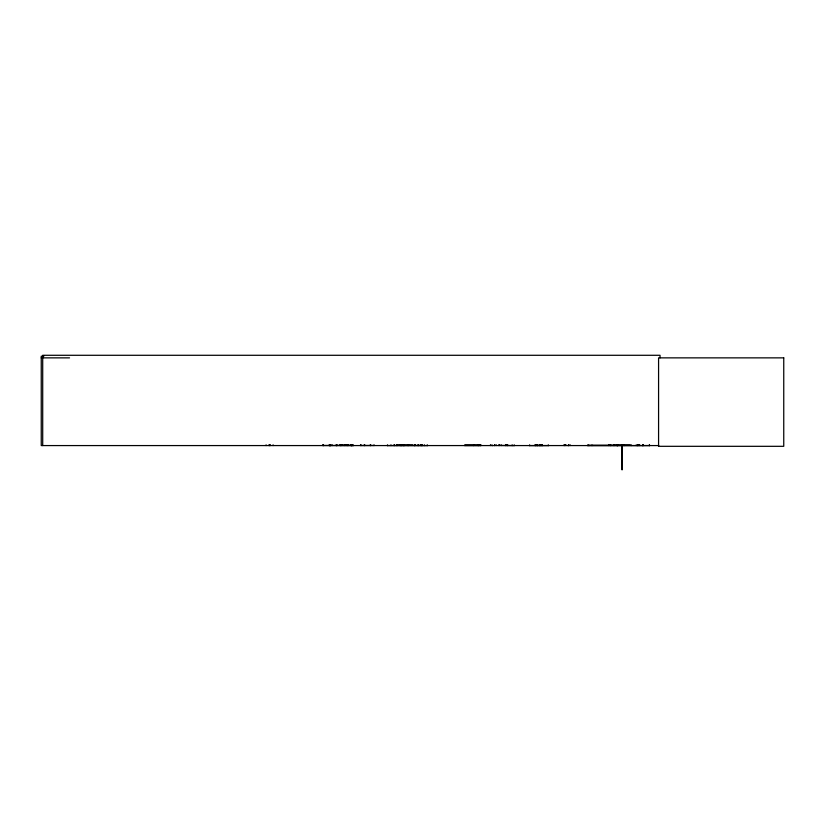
<?xml version="1.0" encoding="UTF-8"?>
<svg xmlns="http://www.w3.org/2000/svg" width="825" height="825" viewBox="0 0 825 825"><rect width="100%" height="100%" fill="white"/><g stroke="black" fill="none" stroke-linecap="round" stroke-linejoin="round"><path stroke-width="1.24" d="M322.823 445.459L353.533 445.521L353.028 444.995L352.512 445.51L353.533 445.521M499.053 445.397L514.357 445.572M387.338 445.572L387.502 444.902L387.523 445.572M374.014 445.459L360.762 445.49M341.89 445.459L341.921 444.902M347.696 445.459L347.727 444.902L347.81 445.572M351.285 445.541L351.337 444.902L351.285 445.541L351.77 444.995L352.275 445.521L351.347 445.572M420.884 445.397L420.791 444.902M494.474 445.459L494.588 444.902M587.544 445.51L587.916 444.995L588.277 445.521L587.617 445.572L649.688 445.572M588.875 445.252L589.081 445.552M592.628 445.252L592.824 445.552M613.862 445.51L614.233 444.995L614.604 445.521L613.326 444.995L613.068 445.541M617.42 445.552L616.729 445.541L617.079 444.995L617.729 445.541M617.616 445.51L618.028 445.252M338.9 445.252L353.09 445.252M529.578 445.49L529.64 444.902L529.691 445.572M591.618 445.252L591.412 445.541M494.01 445.49L494.412 445.49M568.456 445.459L567.755 445.552M344.108 445.252L344.675 445.521L344.169 444.995L343.819 445.541M346.49 445.252L347.057 445.521L346.562 444.995L344.953 445.541L345.438 444.995L346.201 445.541M347.748 445.252L348.325 445.521L347.82 444.995L347.459 445.541M43.828 356.204L41.25 356.204L41.25 445.572L658.742 445.572M41.25 357.864L69.547 357.864M613.872 445.211L630.455 445.211L587.864 445.252M387.338 445.552L427.762 445.572M464.506 445.562L481.088 445.562M492.752 445.572L492.04 445.459M565.816 444.902L566.311 445.479M621.813 455.348L622.359 455.348M403.085 445.479L402.992 444.902L402.909 445.572M535.219 445.459L535.198 444.902M415.088 445.459L415.068 444.902M639.623 445.397L639.705 444.902M610.387 445.397L610.469 444.902M660.031 357.864L660.031 355.286L42.704 355.286L42.704 445.572M649.512 444.84L649.512 445.572M649.327 444.84L649.327 445.572M643.108 444.654L643.108 445.572M643.026 444.654L643.026 445.572M642.768 444.84L642.768 445.572M642.644 444.654L642.634 445.572M639.53 444.84L639.612 445.572M638.096 444.654L638.096 445.572M637.931 444.654L637.797 445.572M637.529 444.654L637.529 445.572M636.24 444.84L636.24 445.572M631.228 444.84L631.228 445.572M624.154 444.84L624.154 445.572M622.359 445.077L622.359 469.714L621.813 469.714L621.813 445.077M617.75 444.654L617.75 445.572M617.286 444.654L617.286 445.572M610.892 444.84L610.892 445.572M610.376 444.84L610.294 445.572M608.86 444.654L608.86 445.572M570.013 444.654L570.003 445.572M568.58 444.84L568.58 445.572M568.487 444.84L568.487 445.572M565.63 444.84L565.723 445.572M548.738 445.572L529.238 445.572M548.295 444.84L548.295 445.572M542.314 444.654L542.314 445.572M541.953 444.654L541.953 445.572M541.819 444.84L541.819 445.572M540.767 444.654L540.767 445.572M540.22 444.84L540.22 445.572M539.333 444.84L539.333 445.572M539.251 444.84L539.251 445.572M537.766 444.84L537.766 445.572M537.312 444.654L537.312 445.572M537.085 444.654L537.085 445.572M536.033 444.654L536.033 445.572M535.673 444.654L535.673 445.572M535.116 444.84L535.116 445.572M514.243 444.84L514.243 445.572M512.17 444.84L512.17 445.572M507.695 444.654L507.695 445.572M507.241 444.654L507.241 445.572M506.076 444.654L506.076 445.572M505.622 444.654L505.622 445.572M501.146 444.84L501.26 445.572M499.063 444.84L499.063 445.572M499.053 444.902L498.95 445.572M496.114 444.654L496.114 445.572M494.68 444.84L494.598 445.572M491.927 444.84L492.009 445.572M490.493 444.654L490.493 445.572M480.305 444.84L480.305 445.572M478.335 444.654L478.335 445.572M478.108 444.654L478.108 445.572M473.602 444.84L473.602 445.572M427.278 444.84L427.278 445.572M424.328 444.84L424.328 445.572M422.4 444.654L422.41 445.572M421.482 444.654L421.482 445.572M421.142 444.654L421.142 445.572M420.977 444.84L420.884 445.572M418.78 444.654L418.78 445.572M418.45 444.654L418.553 445.572M417.285 444.84L417.285 445.572M415.006 444.84L415.006 445.572M414.707 444.654L414.707 445.572M414.356 444.654L414.356 445.572M408.561 444.84L408.561 445.572M407.828 444.84L407.828 445.572M404.085 444.654L404.085 445.572M403.91 444.654L403.961 445.572M403.776 444.84L403.776 445.572M401.662 444.84L401.662 445.572M401.579 444.84L401.579 445.572M400.342 444.84L400.342 445.572M400.146 444.654L400.146 445.572M397.207 444.654L397.207 445.572M396.763 444.654L396.763 445.572M394.536 444.654L394.536 445.572M394.092 444.654L394.092 445.572M390.957 444.84L390.957 445.572M374.096 444.84L374.096 445.572M370.642 444.654L370.642 445.572M370.322 444.654L370.322 445.572M364.774 444.84L364.774 445.572M364.196 444.84L364.248 445.572M360.907 444.654L361.03 445.572M360.577 444.84L360.577 445.572M351.099 444.654L351.099 445.572M350.976 444.654L350.976 445.572M342.004 444.84L342.004 445.572M341.003 444.654L341.003 445.572M340.828 444.654L340.828 445.572M337.095 444.84L337.095 445.572M336.724 444.84L336.724 445.572M336.445 444.84L336.456 445.572M336.095 444.84L336.095 445.572M332.052 444.654L332.062 445.572M330.629 444.84L330.629 445.572M330.536 444.84L330.536 445.572M330.309 444.654L330.33 445.572M330.052 444.654L330.041 445.572M329.856 444.654L329.887 445.572M329.701 444.654L329.68 445.572M329.598 444.654L329.577 445.572M329.237 444.654L329.227 445.572M323.462 444.84L323.452 445.572M323.183 444.84L323.183 445.572M322.823 444.84L322.833 445.572M273.096 444.84L273.096 445.572M270.342 444.84L270.342 445.572M269.641 444.84L269.641 445.572M269.6 444.84L269.6 445.572M268.898 444.84L268.898 445.572M266.093 444.84L266.093 445.572M340.22 444.995C338.59 445.665 341.849 445.696 340.22 444.995M783.75 357.864L658.577 357.864L658.577 446.315L783.75 446.315L783.75 357.864M412.902 445.211L396.32 445.211L412.902 445.232M481.088 445.211L464.506 445.211L481.088 445.232M564.207 445.572L564.207 444.654L564.197 445.572"/></g></svg>
